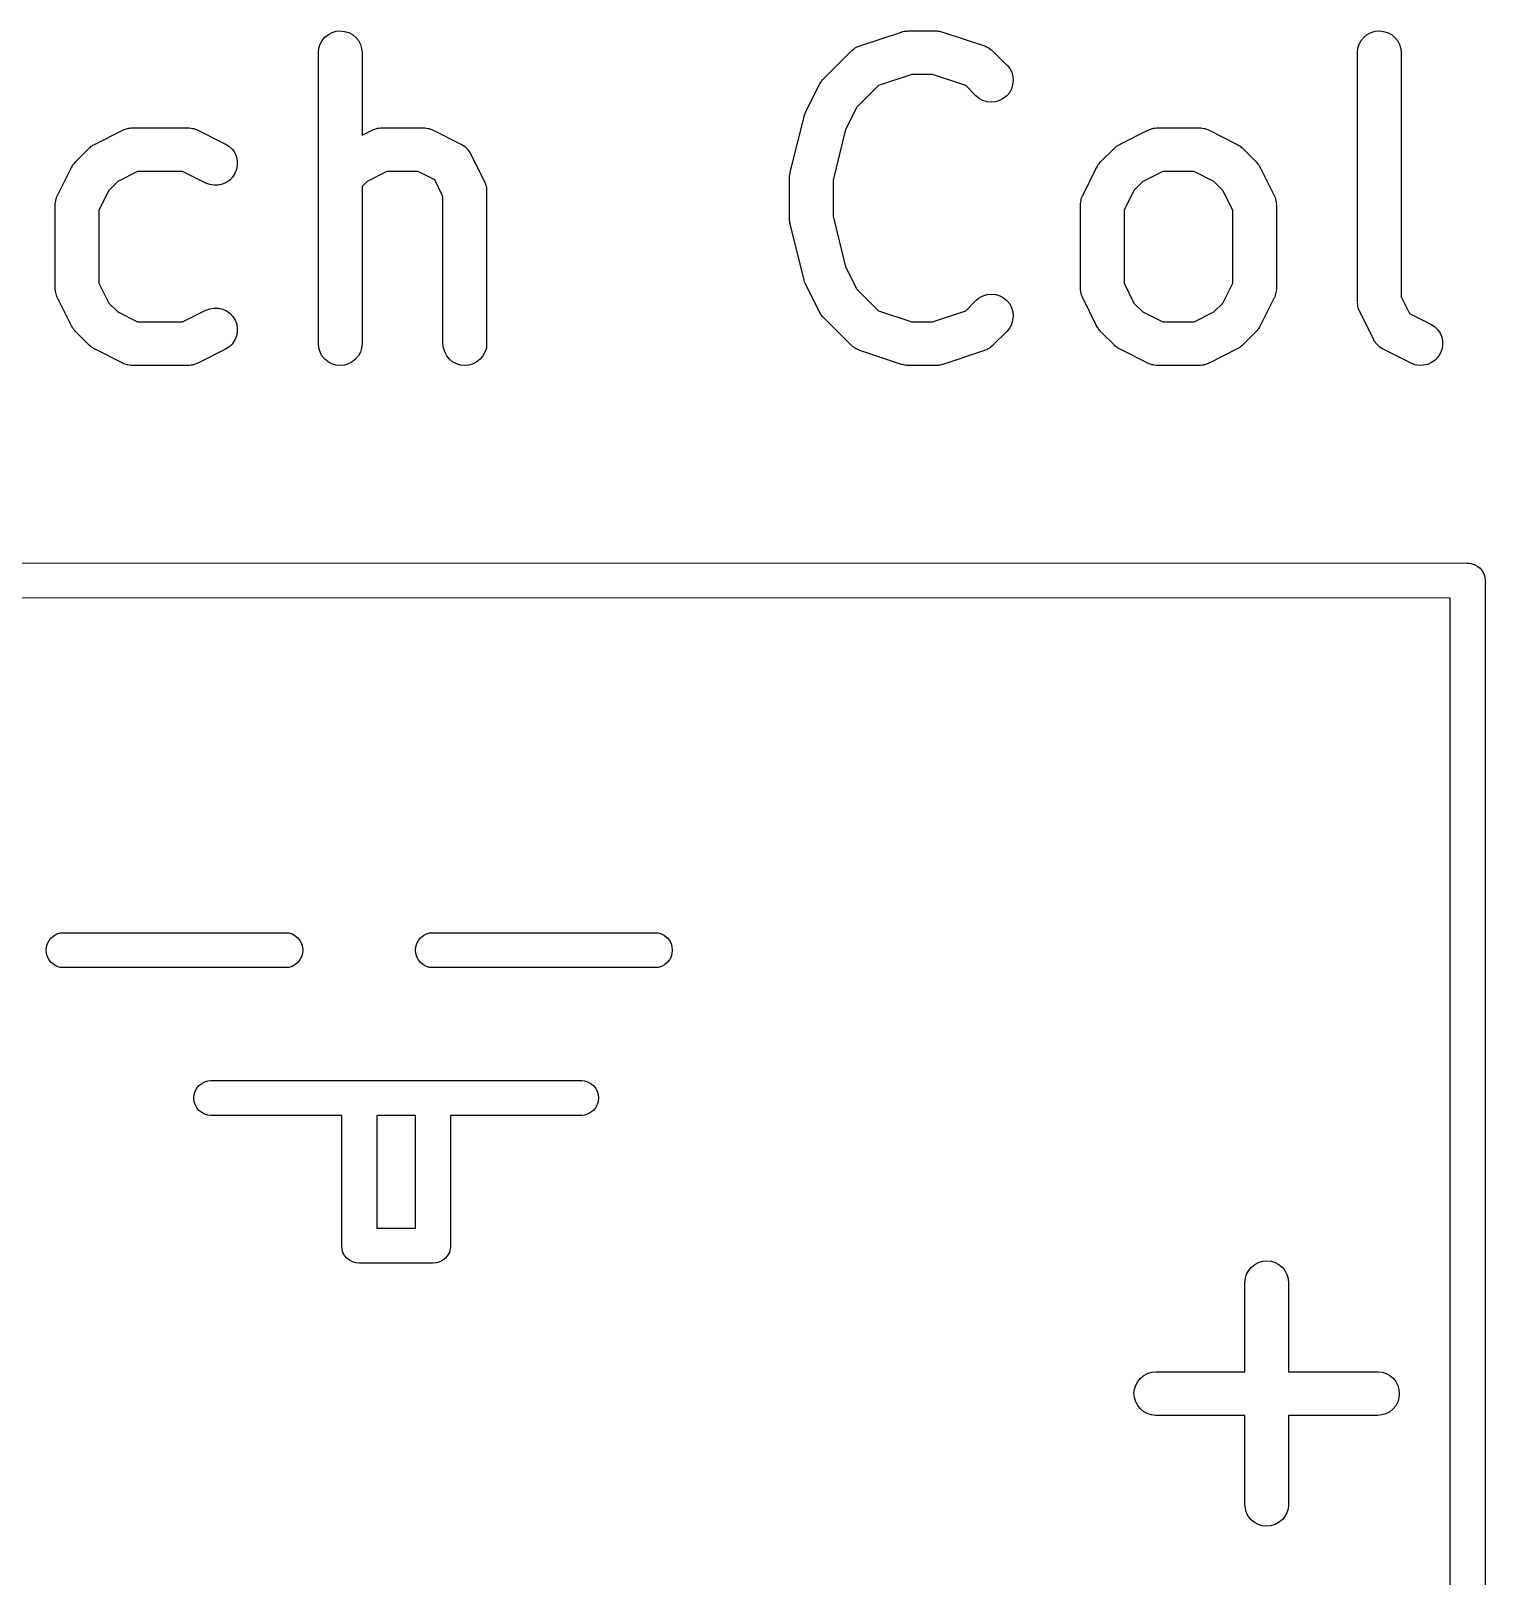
# Model space of a CAD drawing. Extents: x 88 to 197, y -105 to -93.
# Drawn here: x 124.3 to 129.3, y -98.67 to -93.36 of the extents above; entities that cross this region are included whole.
import ezdxf

# ---------------------------------------------------------------- set-up
doc = ezdxf.new("R2010")
doc.units = 0
doc.layers.add('BLACK', color=7, linetype='CONTINUOUS')

msp = doc.modelspace()

# ---------------------------------------------------------------- linework, layer by layer
at = {"layer": 'BLACK', "linetype": 'CONTINUOUS'}
for p, q in [((125.324, -93.3696), (125.337, -93.3628)), ((125.337, -93.3628), (125.351, -93.3587)), ((125.351, -93.3587), (125.365, -93.3574)), ((125.365, -93.3574), (125.38, -93.3589)), ((125.38, -93.3589), (125.394, -93.3632)), ((125.394, -93.3632), (125.407, -93.3702)), ((127.151, -93.4088), (127.294, -93.3612)), ((127.294, -93.3612), (127.295, -93.3609)), ((127.295, -93.3609), (127.299, -93.36)), ((127.299, -93.36), (127.303, -93.3588)), ((127.303, -93.3588), (127.306, -93.3585)), ((127.306, -93.3585), (127.309, -93.3579)), ((127.309, -93.3579), (127.313, -93.3578)), ((127.313, -93.3578), (127.317, -93.3574)), ((127.317, -93.3574), (127.412, -93.3574)), ((127.412, -93.3574), (127.414, -93.3574)), ((127.414, -93.3574), (127.418, -93.3579)), ((127.418, -93.3579), (127.422, -93.358)), ((127.422, -93.358), (127.425, -93.3587)), ((127.425, -93.3587), (127.428, -93.359)), ((127.428, -93.359), (127.432, -93.3603)), ((127.432, -93.3603), (127.436, -93.3612)), ((127.436, -93.3612), (127.579, -93.4088)), ((128.895, -93.3696), (128.908, -93.3628)), ((128.908, -93.3628), (128.922, -93.3587)), ((128.922, -93.3587), (128.937, -93.3574)), ((128.937, -93.3574), (128.951, -93.3589)), ((128.951, -93.3589), (128.965, -93.3632)), ((128.965, -93.3632), (128.978, -93.3702)), ((125.29, -93.4313), (125.291, -93.4168)), ((125.291, -93.4168), (125.296, -93.4028)), ((125.296, -93.4028), (125.303, -93.39)), ((125.303, -93.39), (125.312, -93.3788)), ((125.312, -93.3788), (125.324, -93.3696)), ((125.407, -93.3702), (125.418, -93.3795)), ((125.418, -93.3795), (125.427, -93.3909)), ((125.427, -93.3909), (125.434, -93.4038)), ((125.434, -93.4038), (125.438, -93.4178)), ((125.438, -93.4178), (125.44, -93.4324)), ((127.125, -93.4233), (127.13, -93.4203)), ((127.13, -93.4203), (127.134, -93.4171)), ((127.134, -93.4171), (127.135, -93.4161)), ((127.135, -93.4161), (127.137, -93.4148)), ((127.137, -93.4148), (127.142, -93.4127)), ((127.142, -93.4127), (127.147, -93.4104)), ((127.147, -93.4104), (127.149, -93.4097)), ((127.149, -93.4097), (127.151, -93.4088)), ((127.579, -93.4088), (127.58, -93.4092)), ((127.58, -93.4092), (127.582, -93.4101)), ((127.582, -93.4101), (127.584, -93.4108)), ((127.584, -93.4108), (127.589, -93.4132)), ((127.589, -93.4132), (127.593, -93.4153)), ((127.593, -93.4153), (127.595, -93.4166)), ((127.595, -93.4166), (127.597, -93.4177)), ((127.597, -93.4177), (127.601, -93.4209)), ((127.601, -93.4209), (127.605, -93.4239)), ((128.861, -93.4313), (128.863, -93.4168)), ((128.863, -93.4168), (128.867, -93.4028)), ((128.867, -93.4028), (128.874, -93.39)), ((128.874, -93.39), (128.884, -93.3788)), ((128.884, -93.3788), (128.895, -93.3696)), ((128.978, -93.3702), (128.99, -93.3795)), ((128.99, -93.3795), (128.999, -93.3909)), ((128.999, -93.3909), (129.006, -93.4038)), ((129.006, -93.4038), (129.01, -93.4178)), ((129.01, -93.4178), (129.011, -93.4324)), ((125.29, -93.4324), (125.29, -93.4313)), ((125.29, -94.4324), (125.29, -93.4324)), ((125.44, -93.4324), (125.44, -93.7158)), ((127.026, -93.5222), (127.121, -93.427)), ((127.121, -93.427), (127.122, -93.4262)), ((127.122, -93.4262), (127.124, -93.4249)), ((127.124, -93.4249), (127.125, -93.4233)), ((127.605, -93.4239), (127.607, -93.4256)), ((127.607, -93.4256), (127.608, -93.427)), ((127.608, -93.427), (127.656, -93.4746)), ((127.656, -93.4746), (127.657, -93.4753)), ((127.657, -93.4753), (127.666, -93.4868)), ((128.861, -93.4324), (128.861, -93.4313)), ((128.861, -94.2895), (128.861, -93.4324)), ((129.011, -93.4324), (129.011, -94.2718)), ((127.02, -93.5285), (127.023, -93.5255)), ((127.023, -93.5255), (127.026, -93.5222)), ((127.329, -93.5074), (127.215, -93.5456)), ((127.4, -93.5074), (127.329, -93.5074)), ((127.515, -93.5456), (127.4, -93.5074)), ((127.666, -93.4868), (127.673, -93.4998)), ((127.673, -93.4998), (127.677, -93.5138)), ((127.678, -93.5284), (127.676, -93.543)), ((127.677, -93.5138), (127.678, -93.5284)), ((126.964, -93.6369), (127.012, -93.5417)), ((127.012, -93.5417), (127.013, -93.5408)), ((127.013, -93.5408), (127.015, -93.5372)), ((127.015, -93.5372), (127.017, -93.5335)), ((127.017, -93.5335), (127.019, -93.5311)), ((127.019, -93.5311), (127.02, -93.5285)), ((127.215, -93.5456), (127.141, -93.6197)), ((127.55, -93.5807), (127.515, -93.5456)), ((127.561, -93.5899), (127.55, -93.5807)), ((127.656, -93.581), (127.644, -93.5902)), ((127.665, -93.5698), (127.656, -93.581)), ((127.672, -93.5569), (127.665, -93.5698)), ((127.676, -93.543), (127.672, -93.5569)), ((127.141, -93.6197), (127.102, -93.6967)), ((127.574, -93.5969), (127.561, -93.5899)), ((127.588, -93.6011), (127.574, -93.5969)), ((127.603, -93.6026), (127.588, -93.6011)), ((127.617, -93.6012), (127.603, -93.6026)), ((127.631, -93.5971), (127.617, -93.6012)), ((127.644, -93.5902), (127.631, -93.5971)), ((126.911, -93.8428), (126.959, -93.6523)), ((126.959, -93.6506), (126.962, -93.6441)), ((126.959, -93.6509), (126.959, -93.6506)), ((126.959, -93.6513), (126.959, -93.6509)), ((126.959, -93.6523), (126.959, -93.6513)), ((126.962, -93.6441), (126.964, -93.6376)), ((126.964, -93.6373), (126.964, -93.6369)), ((126.964, -93.6376), (126.964, -93.6373)), ((124.522, -93.7463), (124.617, -93.6986)), ((124.617, -93.6986), (124.618, -93.6982)), ((124.618, -93.6982), (124.62, -93.6974)), ((124.62, -93.6974), (124.622, -93.6964)), ((124.622, -93.6964), (124.627, -93.6949)), ((124.627, -93.6949), (124.632, -93.6931)), ((124.632, -93.6931), (124.634, -93.6928)), ((124.634, -93.6928), (124.636, -93.6921)), ((124.636, -93.6921), (124.641, -93.6916)), ((124.641, -93.6916), (124.646, -93.6908)), ((124.646, -93.6908), (124.648, -93.6909)), ((124.648, -93.6909), (124.651, -93.6907)), ((124.651, -93.6907), (124.841, -93.6907)), ((124.841, -93.6907), (124.842, -93.6907)), ((124.842, -93.6907), (124.844, -93.691)), ((124.844, -93.691), (124.846, -93.6909)), ((124.846, -93.6909), (124.852, -93.6918)), ((124.852, -93.6918), (124.857, -93.6924)), ((124.857, -93.6924), (124.859, -93.693)), ((124.859, -93.693), (124.861, -93.6934)), ((124.861, -93.6934), (124.866, -93.6952)), ((124.866, -93.6952), (124.871, -93.6968)), ((124.871, -93.6968), (124.873, -93.6978)), ((124.873, -93.6978), (124.875, -93.6986)), ((124.875, -93.6986), (124.97, -93.7463)), ((125.44, -93.7158), (125.474, -93.6986)), ((125.474, -93.6986), (125.475, -93.6982)), ((125.475, -93.6982), (125.477, -93.6974)), ((125.477, -93.6974), (125.479, -93.6964)), ((125.479, -93.6964), (125.484, -93.6949)), ((125.484, -93.6949), (125.489, -93.6931)), ((125.489, -93.6931), (125.491, -93.6928)), ((125.491, -93.6928), (125.493, -93.6921)), ((125.493, -93.6921), (125.498, -93.6916)), ((125.498, -93.6916), (125.503, -93.6908)), ((125.503, -93.6908), (125.506, -93.6909)), ((125.506, -93.6909), (125.508, -93.6907)), ((125.508, -93.6907), (125.651, -93.6907)), ((125.651, -93.6907), (125.652, -93.6907)), ((125.652, -93.6907), (125.654, -93.691)), ((125.654, -93.691), (125.656, -93.6909)), ((125.656, -93.6909), (125.661, -93.6918)), ((125.661, -93.6918), (125.666, -93.6924)), ((125.666, -93.6924), (125.668, -93.693)), ((125.668, -93.693), (125.67, -93.6934)), ((125.67, -93.6934), (125.675, -93.6952)), ((125.675, -93.6952), (125.68, -93.6968)), ((125.68, -93.6968), (125.682, -93.6978)), ((125.682, -93.6978), (125.684, -93.6986)), ((125.684, -93.6986), (125.779, -93.7463)), ((127.102, -93.6967), (127.059, -93.8702)), ((128.046, -93.7463), (128.141, -93.6986)), ((128.141, -93.6986), (128.142, -93.6982)), ((128.142, -93.6982), (128.144, -93.6974)), ((128.144, -93.6974), (128.146, -93.6964)), ((128.146, -93.6964), (128.151, -93.6949)), ((128.151, -93.6949), (128.156, -93.6931)), ((128.156, -93.6931), (128.158, -93.6928)), ((128.158, -93.6928), (128.16, -93.6921)), ((128.16, -93.6921), (128.165, -93.6916)), ((128.165, -93.6916), (128.17, -93.6908)), ((128.17, -93.6908), (128.172, -93.6909)), ((128.172, -93.6909), (128.174, -93.6907)), ((128.174, -93.6907), (128.317, -93.6907)), ((128.317, -93.6907), (128.318, -93.6907)), ((128.318, -93.6907), (128.32, -93.691)), ((128.32, -93.691), (128.323, -93.6909)), ((128.323, -93.6909), (128.328, -93.6918)), ((128.328, -93.6918), (128.333, -93.6924)), ((128.333, -93.6924), (128.335, -93.693)), ((128.335, -93.693), (128.337, -93.6934)), ((128.337, -93.6934), (128.342, -93.6952)), ((128.342, -93.6952), (128.347, -93.6968)), ((128.347, -93.6968), (128.349, -93.6978)), ((128.349, -93.6978), (128.351, -93.6986)), ((128.351, -93.6986), (128.446, -93.7463)), ((124.455, -93.8079), (124.502, -93.7603)), ((124.502, -93.7603), (124.503, -93.7596)), ((124.503, -93.7596), (124.506, -93.7569)), ((124.506, -93.7569), (124.509, -93.754)), ((124.509, -93.754), (124.512, -93.7524)), ((124.512, -93.7524), (124.514, -93.7504)), ((124.514, -93.7504), (124.518, -93.7485)), ((124.518, -93.7485), (124.522, -93.7463)), ((124.97, -93.7463), (124.971, -93.7467)), ((124.971, -93.7467), (124.983, -93.7547)), ((124.983, -93.7547), (124.994, -93.7649)), ((124.994, -93.7649), (125.002, -93.7769)), ((125.002, -93.7769), (125.008, -93.7904)), ((125.008, -93.7904), (125.011, -93.8047)), ((125.779, -93.7463), (125.78, -93.7467)), ((125.78, -93.7467), (125.782, -93.7476)), ((125.782, -93.7476), (125.783, -93.7483)), ((125.783, -93.7483), (125.788, -93.7516)), ((125.788, -93.7516), (125.793, -93.7547)), ((125.793, -93.7547), (125.794, -93.7558)), ((125.794, -93.7558), (125.795, -93.7568)), ((125.795, -93.7568), (125.799, -93.7609)), ((125.799, -93.7609), (125.803, -93.7649)), ((125.803, -93.7649), (125.804, -93.7662)), ((125.804, -93.7662), (125.805, -93.7674)), ((125.805, -93.7674), (125.808, -93.7722)), ((125.808, -93.7722), (125.811, -93.7769)), ((125.811, -93.7769), (125.812, -93.7784)), ((125.812, -93.7784), (125.813, -93.7798)), ((125.813, -93.7798), (125.861, -93.875)), ((127.978, -93.8079), (128.026, -93.7603)), ((128.026, -93.7603), (128.027, -93.7596)), ((128.027, -93.7596), (128.03, -93.7569)), ((128.03, -93.7569), (128.033, -93.754)), ((128.033, -93.754), (128.036, -93.7524)), ((128.036, -93.7524), (128.038, -93.7504)), ((128.038, -93.7504), (128.042, -93.7485)), ((128.042, -93.7485), (128.046, -93.7463)), ((128.446, -93.7463), (128.447, -93.7467)), ((128.447, -93.7467), (128.45, -93.749)), ((128.45, -93.749), (128.454, -93.751)), ((128.454, -93.751), (128.457, -93.753)), ((128.457, -93.753), (128.459, -93.7547)), ((128.459, -93.7547), (128.462, -93.7576)), ((128.462, -93.7576), (128.466, -93.7603)), ((128.466, -93.7603), (128.513, -93.8079)), ((124.393, -93.9226), (124.441, -93.8274)), ((124.441, -93.8265), (124.443, -93.8229)), ((124.441, -93.8274), (124.441, -93.8265)), ((124.443, -93.8229), (124.445, -93.8192)), ((124.445, -93.8192), (124.447, -93.8168)), ((124.447, -93.8168), (124.449, -93.8142)), ((124.449, -93.8142), (124.452, -93.8112)), ((124.452, -93.8112), (124.455, -93.8079)), ((124.668, -93.8407), (124.6, -93.875)), ((124.823, -93.8407), (124.668, -93.8407)), ((124.903, -93.8804), (124.823, -93.8407)), ((125.008, -93.8337), (125.003, -93.8473)), ((125.011, -93.8193), (125.008, -93.8337)), ((125.011, -93.8047), (125.011, -93.8193)), ((125.525, -93.8407), (125.457, -93.875)), ((125.633, -93.8407), (125.525, -93.8407)), ((125.69, -93.8692), (125.633, -93.8407)), ((126.91, -93.8513), (126.911, -93.8454)), ((126.911, -93.8441), (126.911, -93.8428)), ((126.911, -93.8454), (126.911, -93.8441)), ((127.917, -93.9226), (127.964, -93.8274)), ((127.964, -93.8274), (127.965, -93.8265)), ((127.965, -93.8265), (127.967, -93.8229)), ((127.967, -93.8229), (127.969, -93.8192)), ((127.969, -93.8192), (127.971, -93.8168)), ((127.971, -93.8168), (127.973, -93.8142)), ((127.973, -93.8142), (127.976, -93.8112)), ((127.976, -93.8112), (127.978, -93.8079)), ((128.192, -93.8407), (128.124, -93.875)), ((128.3, -93.8407), (128.192, -93.8407)), ((128.368, -93.875), (128.3, -93.8407)), ((128.513, -93.8079), (128.514, -93.8087)), ((128.514, -93.8087), (128.516, -93.812)), ((128.516, -93.812), (128.519, -93.815)), ((128.519, -93.815), (128.521, -93.8177)), ((128.521, -93.8177), (128.523, -93.8201)), ((128.523, -93.8201), (128.525, -93.8238)), ((128.525, -93.8238), (128.527, -93.8274)), ((128.527, -93.8274), (128.575, -93.9226)), ((124.6, -93.875), (124.569, -93.9054)), ((124.916, -93.8857), (124.903, -93.8804)), ((124.931, -93.8881), (124.916, -93.8857)), ((124.945, -93.8878), (124.931, -93.8881)), ((124.96, -93.8846), (124.945, -93.8878)), ((124.973, -93.8787), (124.96, -93.8846)), ((124.985, -93.8702), (124.973, -93.8787)), ((124.995, -93.8597), (124.985, -93.8702)), ((125.003, -93.8473), (124.995, -93.8597)), ((125.457, -93.875), (125.44, -93.892)), ((125.44, -93.892), (125.44, -94.4324)), ((125.718, -93.9263), (125.69, -93.8692)), ((125.861, -93.875), (125.861, -93.876)), ((125.861, -93.876), (125.862, -93.878)), ((125.862, -93.878), (125.863, -93.88)), ((125.863, -93.88), (125.864, -93.8849)), ((125.864, -93.8849), (125.866, -93.8897)), ((125.866, -93.8897), (125.866, -93.8919)), ((125.866, -93.8919), (125.867, -93.894)), ((125.867, -93.894), (125.868, -93.8991)), ((125.868, -93.8991), (125.868, -93.9042)), ((126.909, -93.8572), (126.91, -93.8513)), ((126.909, -93.8586), (126.909, -93.8572)), ((126.909, -93.8599), (126.909, -93.8586)), ((126.909, -93.861), (126.909, -93.8599)), ((126.909, -94.0038), (126.909, -93.861)), ((127.059, -93.8702), (127.059, -93.9946)), ((128.124, -93.875), (128.093, -93.9054)), ((128.398, -93.9054), (128.368, -93.875)), ((124.385, -93.9507), (124.386, -93.9457)), ((124.385, -93.9529), (124.385, -93.9507)), ((124.385, -93.9551), (124.385, -93.9529)), ((124.386, -93.9457), (124.387, -93.9406)), ((124.387, -93.9385), (124.388, -93.9363)), ((124.387, -93.9406), (124.387, -93.9385)), ((124.388, -93.9363), (124.39, -93.9315)), ((124.39, -93.9315), (124.391, -93.9266)), ((124.391, -93.9266), (124.392, -93.9247)), ((124.392, -93.9247), (124.393, -93.9226)), ((124.569, -93.9054), (124.535, -93.9739)), ((125.718, -94.4324), (125.718, -93.9263)), ((125.868, -93.9042), (125.868, -93.9064)), ((125.868, -93.9064), (125.868, -93.9086)), ((125.868, -93.9086), (125.868, -94.4324)), ((127.909, -93.9507), (127.91, -93.9457)), ((127.909, -93.9529), (127.909, -93.9507)), ((127.909, -93.9551), (127.909, -93.9529)), ((127.91, -93.9457), (127.911, -93.9406)), ((127.911, -93.9385), (127.912, -93.9363)), ((127.911, -93.9406), (127.911, -93.9385)), ((127.912, -93.9363), (127.913, -93.9315)), ((127.913, -93.9315), (127.915, -93.9266)), ((127.915, -93.9266), (127.916, -93.9247)), ((127.916, -93.9247), (127.917, -93.9226)), ((128.093, -93.9054), (128.059, -93.9739)), ((128.433, -93.9739), (128.398, -93.9054)), ((128.575, -93.9226), (128.575, -93.9236)), ((128.575, -93.9236), (128.576, -93.9257)), ((128.576, -93.9257), (128.577, -93.9276)), ((128.577, -93.9276), (128.579, -93.9325)), ((128.579, -93.9325), (128.58, -93.9373)), ((128.58, -93.9373), (128.581, -93.9395)), ((128.581, -93.9395), (128.581, -93.9416)), ((128.581, -93.9416), (128.582, -93.9467)), ((128.582, -93.9467), (128.583, -93.9518)), ((128.583, -93.9518), (128.582, -93.954)), ((124.385, -93.9562), (124.385, -93.9551)), ((124.385, -94.2419), (124.385, -93.9562)), ((124.535, -93.9739), (124.535, -94.2242)), ((126.909, -94.0051), (126.909, -94.0038)), ((126.909, -94.0065), (126.909, -94.0051)), ((127.059, -93.9946), (127.102, -94.1681)), ((127.909, -93.9562), (127.909, -93.9551)), ((127.909, -94.2419), (127.909, -93.9562)), ((128.059, -93.9739), (128.059, -94.2242)), ((128.433, -94.2242), (128.433, -93.9739)), ((128.582, -93.954), (128.583, -93.9562)), ((128.583, -93.9562), (128.583, -94.2419)), ((126.91, -94.0124), (126.909, -94.0065)), ((126.91, -94.0184), (126.91, -94.0124)), ((126.911, -94.0197), (126.91, -94.0184)), ((126.911, -94.021), (126.911, -94.0197)), ((126.911, -94.022), (126.911, -94.021)), ((126.959, -94.2125), (126.911, -94.022)), ((126.959, -94.2128), (126.959, -94.2125)), ((126.959, -94.2131), (126.959, -94.2128)), ((126.961, -94.2196), (126.959, -94.2131)), ((127.102, -94.1681), (127.141, -94.2451)), ((124.385, -94.2441), (124.385, -94.2419)), ((124.385, -94.2463), (124.385, -94.2441)), ((124.386, -94.2514), (124.385, -94.2463)), ((124.387, -94.2565), (124.386, -94.2514)), ((124.387, -94.2586), (124.387, -94.2565)), ((124.388, -94.2608), (124.387, -94.2586)), ((124.389, -94.2656), (124.388, -94.2608)), ((124.391, -94.2705), (124.389, -94.2656)), ((124.392, -94.2724), (124.391, -94.2705)), ((124.535, -94.2242), (124.569, -94.2927)), ((126.964, -94.2263), (126.961, -94.2196)), ((126.964, -94.2266), (126.964, -94.2263)), ((126.964, -94.2269), (126.964, -94.2266)), ((126.964, -94.2278), (126.964, -94.2269)), ((127.012, -94.3231), (126.964, -94.2278)), ((127.141, -94.2451), (127.215, -94.3192)), ((127.562, -94.2742), (127.575, -94.2675)), ((127.575, -94.2675), (127.589, -94.2634)), ((127.589, -94.2634), (127.604, -94.2621)), ((127.604, -94.2621), (127.618, -94.2637)), ((127.618, -94.2637), (127.632, -94.2681)), ((127.632, -94.2681), (127.645, -94.2751)), ((127.909, -94.2441), (127.909, -94.2419)), ((127.909, -94.2463), (127.909, -94.2441)), ((127.91, -94.2514), (127.909, -94.2463)), ((127.91, -94.2565), (127.91, -94.2514)), ((127.911, -94.2586), (127.91, -94.2565)), ((127.911, -94.2608), (127.911, -94.2586)), ((127.913, -94.2656), (127.911, -94.2608)), ((127.915, -94.2705), (127.913, -94.2656)), ((127.916, -94.2724), (127.915, -94.2705)), ((128.059, -94.2242), (128.093, -94.2927)), ((128.398, -94.2927), (128.433, -94.2242)), ((128.577, -94.2715), (128.576, -94.2734)), ((128.578, -94.2666), (128.577, -94.2715)), ((128.58, -94.2618), (128.578, -94.2666)), ((128.581, -94.2575), (128.58, -94.2596)), ((128.58, -94.2596), (128.58, -94.2618)), ((128.582, -94.2524), (128.581, -94.2575)), ((128.583, -94.243), (128.582, -94.2451)), ((128.582, -94.2451), (128.583, -94.2474)), ((128.583, -94.2474), (128.582, -94.2524)), ((128.583, -94.2419), (128.583, -94.243)), ((129.011, -94.2718), (129.04, -94.3289)), ((124.393, -94.2745), (124.392, -94.2724)), ((124.393, -94.2754), (124.393, -94.2745)), ((124.441, -94.3707), (124.393, -94.2754)), ((124.569, -94.2927), (124.6, -94.3231)), ((124.6, -94.3231), (124.668, -94.3574)), ((124.823, -94.3574), (124.903, -94.3177)), ((124.903, -94.3177), (124.904, -94.3172)), ((124.904, -94.3172), (124.917, -94.3122)), ((124.917, -94.3122), (124.932, -94.3099)), ((124.932, -94.3099), (124.947, -94.3105)), ((124.947, -94.3105), (124.961, -94.3139)), ((124.961, -94.3139), (124.974, -94.32)), ((124.974, -94.32), (124.986, -94.3285)), ((127.014, -94.3266), (127.012, -94.3231)), ((127.215, -94.3192), (127.329, -94.3574)), ((127.4, -94.3574), (127.515, -94.3192)), ((127.515, -94.3192), (127.55, -94.2841)), ((127.55, -94.2841), (127.551, -94.2834)), ((127.551, -94.2834), (127.562, -94.2742)), ((127.645, -94.2751), (127.656, -94.2845)), ((127.656, -94.2845), (127.666, -94.2959)), ((127.666, -94.2959), (127.672, -94.3088)), ((127.672, -94.3088), (127.677, -94.3228)), ((127.677, -94.3228), (127.678, -94.3374)), ((127.916, -94.2745), (127.916, -94.2724)), ((127.917, -94.2754), (127.916, -94.2745)), ((127.964, -94.3707), (127.917, -94.2754)), ((128.093, -94.2927), (128.124, -94.3231)), ((128.124, -94.3231), (128.192, -94.3574)), ((128.3, -94.3574), (128.368, -94.3231)), ((128.368, -94.3231), (128.398, -94.2927)), ((128.575, -94.2754), (128.527, -94.3707)), ((128.576, -94.2734), (128.575, -94.2754)), ((128.862, -94.2917), (128.861, -94.2895)), ((128.861, -94.2939), (128.862, -94.2917)), ((128.862, -94.299), (128.861, -94.2939)), ((128.863, -94.3041), (128.862, -94.299)), ((128.863, -94.3062), (128.863, -94.3041)), ((128.864, -94.3084), (128.863, -94.3062)), ((128.865, -94.3132), (128.864, -94.3084)), ((128.867, -94.3181), (128.865, -94.3132)), ((128.868, -94.3201), (128.867, -94.3181)), ((128.869, -94.3221), (128.868, -94.3201)), ((128.869, -94.3231), (128.869, -94.3221)), ((128.917, -94.4183), (128.869, -94.3231)), ((124.443, -94.3743), (124.441, -94.3707)), ((124.445, -94.378), (124.443, -94.3743)), ((124.447, -94.3804), (124.445, -94.378)), ((124.668, -94.3574), (124.823, -94.3574)), ((124.986, -94.3285), (124.996, -94.3392)), ((124.996, -94.3392), (125.004, -94.3517)), ((125.004, -94.3517), (125.009, -94.3654)), ((125.009, -94.3654), (125.011, -94.3798)), ((127.016, -94.3304), (127.014, -94.3266)), ((127.018, -94.3328), (127.016, -94.3304)), ((127.02, -94.3355), (127.018, -94.3328)), ((127.023, -94.3385), (127.02, -94.3355)), ((127.025, -94.3418), (127.023, -94.3385)), ((127.026, -94.3426), (127.025, -94.3418)), ((127.121, -94.4378), (127.026, -94.3426)), ((127.329, -94.3574), (127.4, -94.3574)), ((127.672, -94.366), (127.665, -94.3789)), ((127.676, -94.352), (127.672, -94.366)), ((127.678, -94.3374), (127.676, -94.352)), ((127.967, -94.3743), (127.964, -94.3707)), ((127.969, -94.378), (127.967, -94.3743)), ((127.971, -94.3804), (127.969, -94.378)), ((128.192, -94.3574), (128.3, -94.3574)), ((128.524, -94.3752), (128.522, -94.3789)), ((128.527, -94.3716), (128.524, -94.3752)), ((128.527, -94.3707), (128.527, -94.3716)), ((129.04, -94.3289), (129.113, -94.3653)), ((129.113, -94.3653), (129.114, -94.3658)), ((129.114, -94.3658), (129.126, -94.3737)), ((129.126, -94.3737), (129.136, -94.3839)), ((124.448, -94.3831), (124.447, -94.3804)), ((124.451, -94.3861), (124.448, -94.3831)), ((124.454, -94.3894), (124.451, -94.3861)), ((124.455, -94.3902), (124.454, -94.3894)), ((124.502, -94.4378), (124.455, -94.3902)), ((125.001, -94.4221), (124.993, -94.434)), ((125.007, -94.4087), (125.001, -94.4221)), ((125.011, -94.3945), (125.007, -94.4087)), ((125.011, -94.3798), (125.011, -94.3945)), ((127.656, -94.3902), (127.608, -94.4378)), ((127.665, -94.3789), (127.656, -94.3902)), ((127.972, -94.3831), (127.971, -94.3804)), ((127.975, -94.3861), (127.972, -94.3831)), ((127.978, -94.3894), (127.975, -94.3861)), ((127.978, -94.3902), (127.978, -94.3894)), ((128.026, -94.4378), (127.978, -94.3902)), ((128.513, -94.3902), (128.466, -94.4378)), ((128.516, -94.3869), (128.513, -94.3902)), ((128.519, -94.3839), (128.516, -94.3869)), ((128.52, -94.3813), (128.519, -94.3839)), ((128.522, -94.3789), (128.52, -94.3813)), ((128.918, -94.4197), (128.917, -94.4183)), ((128.918, -94.4212), (128.918, -94.4197)), ((128.922, -94.4259), (128.918, -94.4212)), ((128.925, -94.4307), (128.922, -94.4259)), ((128.926, -94.4319), (128.925, -94.4307)), ((129.136, -94.3839), (129.145, -94.396)), ((129.145, -94.396), (129.151, -94.4094)), ((129.151, -94.4094), (129.154, -94.4237)), ((129.154, -94.4237), (129.154, -94.4383)), ((124.506, -94.4405), (124.502, -94.4378)), ((124.509, -94.4434), (124.506, -94.4405)), ((124.511, -94.4451), (124.509, -94.4434)), ((124.514, -94.4471), (124.511, -94.4451)), ((124.517, -94.4491), (124.514, -94.4471)), ((124.521, -94.4514), (124.517, -94.4491)), ((124.522, -94.4518), (124.521, -94.4514)), ((124.617, -94.4995), (124.522, -94.4518)), ((124.97, -94.4518), (124.875, -94.4995)), ((124.982, -94.4441), (124.97, -94.4518)), ((124.993, -94.434), (124.982, -94.4441)), ((125.291, -94.4469), (125.29, -94.4324)), ((125.296, -94.461), (125.291, -94.4469)), ((125.302, -94.4739), (125.296, -94.461)), ((125.312, -94.4852), (125.302, -94.4739)), ((125.427, -94.4748), (125.417, -94.486)), ((125.434, -94.4619), (125.427, -94.4748)), ((125.438, -94.448), (125.434, -94.4619)), ((125.44, -94.4334), (125.438, -94.448)), ((125.44, -94.4324), (125.44, -94.4334)), ((125.72, -94.4469), (125.718, -94.4324)), ((125.724, -94.461), (125.72, -94.4469)), ((125.731, -94.4739), (125.724, -94.461)), ((125.74, -94.4852), (125.731, -94.4739)), ((125.855, -94.4748), (125.846, -94.486)), ((125.862, -94.4619), (125.855, -94.4748)), ((125.867, -94.448), (125.862, -94.4619)), ((125.868, -94.4334), (125.867, -94.448)), ((125.868, -94.4324), (125.868, -94.4334)), ((127.123, -94.4392), (127.121, -94.4378)), ((127.125, -94.4408), (127.123, -94.4392)), ((127.129, -94.4438), (127.125, -94.4408)), ((127.133, -94.4471), (127.129, -94.4438)), ((127.135, -94.4481), (127.133, -94.4471)), ((127.136, -94.4494), (127.135, -94.4481)), ((127.141, -94.4516), (127.136, -94.4494)), ((127.146, -94.454), (127.141, -94.4516)), ((127.148, -94.4546), (127.146, -94.454)), ((127.15, -94.4556), (127.148, -94.4546)), ((127.151, -94.4559), (127.15, -94.4556)), ((127.294, -94.5035), (127.151, -94.4559)), ((127.579, -94.4559), (127.436, -94.5035)), ((127.581, -94.455), (127.579, -94.4559)), ((127.583, -94.4544), (127.581, -94.455)), ((127.588, -94.452), (127.583, -94.4544)), ((127.592, -94.45), (127.588, -94.452)), ((127.594, -94.4487), (127.592, -94.45)), ((127.596, -94.4477), (127.594, -94.4487)), ((127.6, -94.4445), (127.596, -94.4477)), ((127.604, -94.4415), (127.6, -94.4445)), ((127.606, -94.4399), (127.604, -94.4415)), ((127.608, -94.4385), (127.606, -94.4399)), ((127.608, -94.4378), (127.608, -94.4385)), ((128.029, -94.4405), (128.026, -94.4378)), ((128.032, -94.4434), (128.029, -94.4405)), ((128.035, -94.4451), (128.032, -94.4434)), ((128.037, -94.4471), (128.035, -94.4451)), ((128.041, -94.4491), (128.037, -94.4471)), ((128.045, -94.4514), (128.041, -94.4491)), ((128.046, -94.4518), (128.045, -94.4514)), ((128.141, -94.4995), (128.046, -94.4518)), ((128.446, -94.4518), (128.351, -94.4995)), ((128.45, -94.4496), (128.446, -94.4518)), ((128.453, -94.4477), (128.45, -94.4496)), ((128.456, -94.4457), (128.453, -94.4477)), ((128.458, -94.4441), (128.456, -94.4457)), ((128.461, -94.4412), (128.458, -94.4441)), ((128.465, -94.4385), (128.461, -94.4412)), ((128.466, -94.4378), (128.465, -94.4385)), ((128.927, -94.4332), (128.926, -94.4319)), ((128.931, -94.4372), (128.927, -94.4332)), ((128.935, -94.4413), (128.931, -94.4372)), ((128.936, -94.4423), (128.935, -94.4413)), ((128.937, -94.4434), (128.936, -94.4423)), ((128.942, -94.4465), (128.937, -94.4434)), ((128.947, -94.4498), (128.942, -94.4465)), ((128.948, -94.4505), (128.947, -94.4498)), ((128.949, -94.4514), (128.948, -94.4505)), ((128.95, -94.4518), (128.949, -94.4514)), ((129.046, -94.4995), (128.95, -94.4518)), ((129.138, -94.4787), (129.128, -94.4893)), ((129.146, -94.4664), (129.138, -94.4787)), ((129.151, -94.4528), (129.146, -94.4664)), ((129.154, -94.4383), (129.151, -94.4528)), ((124.619, -94.5003), (124.617, -94.4995)), ((124.621, -94.5013), (124.619, -94.5003)), ((124.626, -94.5029), (124.621, -94.5013)), ((124.631, -94.5047), (124.626, -94.5029)), ((124.633, -94.5051), (124.631, -94.5047)), ((124.635, -94.5057), (124.633, -94.5051)), ((124.64, -94.5063), (124.635, -94.5057)), ((124.645, -94.5072), (124.64, -94.5063)), ((124.647, -94.5071), (124.645, -94.5072)), ((124.65, -94.5074), (124.647, -94.5071)), ((124.651, -94.5074), (124.65, -94.5074)), ((124.841, -94.5074), (124.651, -94.5074)), ((124.843, -94.5072), (124.841, -94.5074)), ((124.845, -94.5073), (124.843, -94.5072)), ((124.851, -94.5065), (124.845, -94.5073)), ((124.856, -94.506), (124.851, -94.5065)), ((124.858, -94.5053), (124.856, -94.506)), ((124.86, -94.505), (124.858, -94.5053)), ((124.865, -94.5032), (124.86, -94.505)), ((124.87, -94.5017), (124.865, -94.5032)), ((124.872, -94.5007), (124.87, -94.5017)), ((124.874, -94.4999), (124.872, -94.5007)), ((124.875, -94.4995), (124.874, -94.4999)), ((125.323, -94.4946), (125.312, -94.4852)), ((125.336, -94.5015), (125.323, -94.4946)), ((125.35, -94.5058), (125.336, -94.5015)), ((125.364, -94.5074), (125.35, -94.5058)), ((125.379, -94.5061), (125.364, -94.5074)), ((125.393, -94.5019), (125.379, -94.5061)), ((125.406, -94.4951), (125.393, -94.5019)), ((125.417, -94.486), (125.406, -94.4951)), ((125.751, -94.4946), (125.74, -94.4852)), ((125.764, -94.5015), (125.751, -94.4946)), ((125.778, -94.5058), (125.764, -94.5015)), ((125.793, -94.5074), (125.778, -94.5058)), ((125.807, -94.5061), (125.793, -94.5074)), ((125.822, -94.5019), (125.807, -94.5061)), ((125.834, -94.4951), (125.822, -94.5019)), ((125.846, -94.486), (125.834, -94.4951)), ((127.298, -94.5045), (127.294, -94.5035)), ((127.302, -94.5057), (127.298, -94.5045)), ((127.305, -94.5061), (127.302, -94.5057)), ((127.308, -94.5068), (127.305, -94.5061)), ((127.312, -94.5069), (127.308, -94.5068)), ((127.316, -94.5074), (127.312, -94.5069)), ((127.317, -94.5074), (127.316, -94.5074)), ((127.412, -94.5074), (127.317, -94.5074)), ((127.417, -94.507), (127.412, -94.5074)), ((127.421, -94.5069), (127.417, -94.507)), ((127.424, -94.5063), (127.421, -94.5069)), ((127.427, -94.506), (127.424, -94.5063)), ((127.431, -94.5047), (127.427, -94.506)), ((127.435, -94.5039), (127.431, -94.5047)), ((127.436, -94.5035), (127.435, -94.5039)), ((128.143, -94.5003), (128.141, -94.4995)), ((128.145, -94.5013), (128.143, -94.5003)), ((128.15, -94.5029), (128.145, -94.5013)), ((128.155, -94.5047), (128.15, -94.5029)), ((128.157, -94.5051), (128.155, -94.5047)), ((128.159, -94.5057), (128.157, -94.5051)), ((128.164, -94.5063), (128.159, -94.5057)), ((128.169, -94.5072), (128.164, -94.5063)), ((128.171, -94.5071), (128.169, -94.5072)), ((128.173, -94.5074), (128.171, -94.5071)), ((128.174, -94.5074), (128.173, -94.5074)), ((128.317, -94.5074), (128.174, -94.5074)), ((128.319, -94.5072), (128.317, -94.5074)), ((128.322, -94.5073), (128.319, -94.5072)), ((128.327, -94.5065), (128.322, -94.5073)), ((128.332, -94.506), (128.327, -94.5065)), ((128.334, -94.5053), (128.332, -94.506)), ((128.336, -94.505), (128.334, -94.5053)), ((128.341, -94.5032), (128.336, -94.505)), ((128.346, -94.5017), (128.341, -94.5032)), ((128.348, -94.5007), (128.346, -94.5017)), ((128.35, -94.4999), (128.348, -94.5007)), ((128.351, -94.4995), (128.35, -94.4999)), ((129.059, -94.5047), (129.046, -94.4995)), ((129.074, -94.5072), (129.059, -94.5047)), ((129.088, -94.5068), (129.074, -94.5072)), ((129.103, -94.5036), (129.088, -94.5068)), ((129.116, -94.4977), (129.103, -94.5036)), ((129.128, -94.4893), (129.116, -94.4977)), ((121.617, -95.185), (129.237, -95.187)), ((129.237, -95.187), (129.24, -95.1867)), ((129.24, -95.1867), (129.243, -95.187)), ((129.243, -95.187), (129.243, -95.187)), ((129.243, -95.187), (129.245, -95.1872)), ((129.245, -95.1872), (129.252, -95.1879)), ((129.252, -95.1879), (129.252, -95.1879)), ((129.252, -95.1879), (129.252, -95.1879)), ((129.252, -95.1879), (129.255, -95.1888)), ((129.255, -95.1888), (129.263, -95.1913)), ((129.263, -95.1913), (129.263, -95.1913)), ((129.263, -95.1913), (129.263, -95.1913)), ((129.263, -95.1913), (129.265, -95.1924)), ((129.265, -95.1924), (129.273, -95.1969)), ((129.273, -95.1969), (129.274, -95.1969)), ((129.274, -95.1969), (129.274, -95.1969)), ((129.274, -95.1969), (129.275, -95.1982)), ((129.275, -95.1982), (129.283, -95.2044)), ((129.283, -95.2044), (129.29, -95.2135)), ((129.29, -95.2135), (129.29, -95.2135)), ((129.29, -95.2135), (129.29, -95.2135)), ((129.29, -95.2135), (129.291, -95.215)), ((129.291, -95.215), (129.296, -95.2239)), ((129.296, -95.2239), (129.299, -95.2352)), ((129.299, -95.2352), (129.3, -95.2441)), ((129.3, -95.2441), (129.3, -95.2441)), ((129.3, -95.2441), (129.3, -95.247)), ((129.3, -95.247), (129.3, -95.2499)), ((129.3, -95.2499), (129.3, -103.626)), ((129.18, -95.307), (121.68, -95.305)), ((129.18, -95.4981), (129.18, -95.307)), ((129.18, -103.569), (129.18, -95.4981)), ((124.355, -96.5052), (124.358, -96.4939)), ((124.358, -96.4939), (124.364, -96.4835)), ((124.364, -96.4835), (124.371, -96.4744)), ((124.371, -96.4744), (124.381, -96.4669)), ((124.381, -96.4669), (124.391, -96.4613)), ((124.391, -96.4613), (124.402, -96.4579)), ((124.402, -96.4579), (124.411, -96.457)), ((124.411, -96.457), (125.179, -96.457)), ((125.179, -96.457), (125.188, -96.4579)), ((125.188, -96.4579), (125.199, -96.4613)), ((125.199, -96.4613), (125.209, -96.4669)), ((125.209, -96.4669), (125.219, -96.4744)), ((125.219, -96.4744), (125.226, -96.4835)), ((125.226, -96.4835), (125.232, -96.4939)), ((125.232, -96.4939), (125.235, -96.5052)), ((125.625, -96.5052), (125.628, -96.4939)), ((125.628, -96.4939), (125.634, -96.4835)), ((125.634, -96.4835), (125.641, -96.4744)), ((125.641, -96.4744), (125.651, -96.4669)), ((125.651, -96.4669), (125.661, -96.4613)), ((125.661, -96.4613), (125.672, -96.4579)), ((125.672, -96.4579), (125.681, -96.457)), ((125.681, -96.457), (126.449, -96.457)), ((126.449, -96.457), (126.458, -96.4579)), ((126.458, -96.4579), (126.469, -96.4613)), ((126.469, -96.4613), (126.479, -96.4669)), ((126.479, -96.4669), (126.489, -96.4744)), ((126.489, -96.4744), (126.496, -96.4835)), ((126.496, -96.4835), (126.502, -96.4939)), ((126.502, -96.4939), (126.505, -96.5052)), ((124.354, -96.517), (124.355, -96.5052)), ((124.355, -96.5288), (124.354, -96.517)), ((124.358, -96.5401), (124.355, -96.5288)), ((124.364, -96.5505), (124.358, -96.5401)), ((124.371, -96.5596), (124.364, -96.5505)), ((125.226, -96.5505), (125.219, -96.5596)), ((125.232, -96.5401), (125.226, -96.5505)), ((125.235, -96.5288), (125.232, -96.5401)), ((125.235, -96.5052), (125.236, -96.517)), ((125.236, -96.517), (125.235, -96.5288)), ((125.624, -96.517), (125.625, -96.5052)), ((125.625, -96.5288), (125.624, -96.517)), ((125.628, -96.5401), (125.625, -96.5288)), ((125.634, -96.5505), (125.628, -96.5401)), ((125.641, -96.5596), (125.634, -96.5505)), ((126.496, -96.5505), (126.489, -96.5596)), ((126.502, -96.5401), (126.496, -96.5505)), ((126.505, -96.5288), (126.502, -96.5401)), ((126.505, -96.5052), (126.506, -96.517)), ((126.506, -96.517), (126.505, -96.5288)), ((124.381, -96.5671), (124.371, -96.5596)), ((124.391, -96.5727), (124.381, -96.5671)), ((124.402, -96.5761), (124.391, -96.5727)), ((124.411, -96.577), (124.402, -96.5761)), ((125.179, -96.577), (124.411, -96.577)), ((125.188, -96.5761), (125.179, -96.577)), ((125.199, -96.5727), (125.188, -96.5761)), ((125.209, -96.5671), (125.199, -96.5727)), ((125.219, -96.5596), (125.209, -96.5671)), ((125.651, -96.5671), (125.641, -96.5596)), ((125.661, -96.5727), (125.651, -96.5671)), ((125.672, -96.5761), (125.661, -96.5727)), ((125.681, -96.577), (125.672, -96.5761)), ((126.449, -96.577), (125.681, -96.577)), ((126.458, -96.5761), (126.449, -96.577)), ((126.469, -96.5727), (126.458, -96.5761)), ((126.479, -96.5671), (126.469, -96.5727)), ((126.489, -96.5596), (126.479, -96.5671)), ((124.879, -96.9824), (124.889, -96.9749)), ((124.889, -96.9749), (124.899, -96.9693)), ((124.899, -96.9693), (124.91, -96.9659)), ((124.91, -96.9659), (124.919, -96.965)), ((124.919, -96.965), (125.427, -96.965)), ((125.427, -96.965), (125.43, -96.9647)), ((125.43, -96.9647), (125.433, -96.965)), ((125.433, -96.965), (125.681, -96.965)), ((125.681, -96.965), (125.684, -96.9647)), ((125.684, -96.9647), (125.687, -96.965)), ((125.687, -96.965), (126.195, -96.965)), ((126.195, -96.965), (126.204, -96.9659)), ((126.204, -96.9659), (126.215, -96.9693)), ((126.215, -96.9693), (126.225, -96.9749)), ((126.225, -96.9749), (126.235, -96.9824)), ((124.862, -97.025), (124.863, -97.0132)), ((124.863, -97.0368), (124.862, -97.025)), ((124.863, -97.0132), (124.866, -97.0019)), ((124.866, -97.0019), (124.872, -96.9915)), ((124.872, -96.9915), (124.879, -96.9824)), ((126.235, -96.9824), (126.242, -96.9915)), ((126.242, -96.9915), (126.248, -97.0019)), ((126.248, -97.0019), (126.251, -97.0132)), ((126.251, -97.0132), (126.252, -97.025)), ((126.252, -97.025), (126.251, -97.0368)), ((124.866, -97.0481), (124.863, -97.0368)), ((124.872, -97.0585), (124.866, -97.0481)), ((124.879, -97.0676), (124.872, -97.0585)), ((124.889, -97.0751), (124.879, -97.0676)), ((124.899, -97.0807), (124.889, -97.0751)), ((124.91, -97.0841), (124.899, -97.0807)), ((124.919, -97.085), (124.91, -97.0841)), ((125.37, -97.085), (124.919, -97.085)), ((125.37, -97.5301), (125.37, -97.085)), ((125.49, -97.085), (125.49, -97.473)), ((125.624, -97.085), (125.49, -97.085)), ((125.624, -97.473), (125.624, -97.085)), ((126.195, -97.085), (125.744, -97.085)), ((125.744, -97.085), (125.744, -97.5301)), ((126.204, -97.0841), (126.195, -97.085)), ((126.215, -97.0807), (126.204, -97.0841)), ((126.225, -97.0751), (126.215, -97.0807)), ((126.235, -97.0676), (126.225, -97.0751)), ((126.242, -97.0585), (126.235, -97.0676)), ((126.248, -97.0481), (126.242, -97.0585)), ((126.251, -97.0368), (126.248, -97.0481)), ((125.49, -97.473), (125.624, -97.473)), ((125.37, -97.533), (125.37, -97.5301)), ((125.371, -97.5448), (125.37, -97.533)), ((125.374, -97.5561), (125.371, -97.5448)), ((125.377, -97.562), (125.374, -97.5561)), ((125.38, -97.5665), (125.377, -97.562)), ((125.74, -97.5561), (125.734, -97.5665)), ((125.743, -97.5448), (125.74, -97.5561)), ((125.744, -97.5359), (125.743, -97.5448)), ((125.744, -97.5301), (125.744, -97.533)), ((125.744, -97.533), (125.744, -97.5359)), ((125.744, -97.5359), (125.744, -97.5359)), ((125.387, -97.5756), (125.38, -97.5665)), ((125.397, -97.5831), (125.387, -97.5756)), ((125.407, -97.5887), (125.397, -97.5831)), ((125.418, -97.5921), (125.407, -97.5887)), ((125.43, -97.5933), (125.418, -97.5921)), ((125.433, -97.593), (125.43, -97.5933)), ((125.681, -97.593), (125.433, -97.593)), ((125.684, -97.5933), (125.681, -97.593)), ((125.696, -97.5921), (125.684, -97.5933)), ((125.707, -97.5887), (125.696, -97.5921)), ((125.717, -97.5831), (125.707, -97.5887)), ((125.727, -97.5756), (125.717, -97.5831)), ((125.734, -97.5665), (125.727, -97.5756)), ((128.48, -97.6305), (128.488, -97.6177)), ((128.488, -97.6177), (128.497, -97.6065)), ((128.497, -97.6065), (128.508, -97.5973)), ((128.508, -97.5973), (128.521, -97.5905)), ((128.521, -97.5905), (128.535, -97.5864)), ((128.535, -97.5864), (128.55, -97.585)), ((128.55, -97.585), (128.565, -97.5866)), ((128.565, -97.5866), (128.578, -97.5909)), ((128.578, -97.5909), (128.591, -97.5979)), ((128.591, -97.5979), (128.603, -97.6072)), ((128.603, -97.6072), (128.612, -97.6185)), ((128.474, -97.659), (128.476, -97.6445)), ((128.474, -97.66), (128.474, -97.659)), ((128.474, -97.966), (128.474, -97.66)), ((128.476, -97.6445), (128.48, -97.6305)), ((128.612, -97.6185), (128.619, -97.6315)), ((128.619, -97.6315), (128.623, -97.6455)), ((128.623, -97.6455), (128.624, -97.66)), ((128.624, -97.66), (128.624, -97.966)), ((128.106, -97.9991), (128.116, -97.9878)), ((128.116, -97.9878), (128.127, -97.9785)), ((128.127, -97.9785), (128.14, -97.9717)), ((128.14, -97.9717), (128.154, -97.9674)), ((128.154, -97.9674), (128.168, -97.966)), ((128.168, -97.966), (128.474, -97.966)), ((128.624, -97.966), (128.93, -97.966)), ((128.93, -97.966), (128.931, -97.966)), ((128.931, -97.966), (128.946, -97.9676)), ((128.946, -97.9676), (128.96, -97.9721)), ((128.96, -97.9721), (128.973, -97.9791)), ((128.973, -97.9791), (128.984, -97.9885)), ((128.984, -97.9885), (128.993, -97.9999)), ((128.093, -98.0405), (128.095, -98.0259)), ((128.095, -98.0551), (128.093, -98.0405)), ((128.095, -98.0259), (128.099, -98.0119)), ((128.099, -98.0119), (128.106, -97.9991)), ((128.993, -97.9999), (129, -98.0129)), ((129, -98.0129), (129.004, -98.0269)), ((129.004, -98.0269), (129.005, -98.0415)), ((129.005, -98.0415), (129.004, -98.0561)), ((128.099, -98.0691), (128.095, -98.0551)), ((128.106, -98.0821), (128.099, -98.0691)), ((128.115, -98.0935), (128.106, -98.0821)), ((128.126, -98.1029), (128.115, -98.0935)), ((128.983, -98.0942), (128.972, -98.1035)), ((128.993, -98.0829), (128.983, -98.0942)), ((129, -98.0701), (128.993, -98.0829)), ((129.004, -98.0561), (129, -98.0701)), ((128.139, -98.1099), (128.126, -98.1029)), ((128.153, -98.1144), (128.139, -98.1099)), ((128.167, -98.116), (128.153, -98.1144)), ((128.168, -98.116), (128.167, -98.116)), ((128.474, -98.116), (128.168, -98.116)), ((128.474, -98.422), (128.474, -98.116)), ((128.93, -98.116), (128.624, -98.116)), ((128.624, -98.116), (128.624, -98.422)), ((128.945, -98.1146), (128.93, -98.116)), ((128.959, -98.1103), (128.945, -98.1146)), ((128.972, -98.1035), (128.959, -98.1103)), ((128.476, -98.4365), (128.474, -98.422)), ((128.48, -98.4505), (128.476, -98.4365)), ((128.487, -98.4635), (128.48, -98.4505)), ((128.496, -98.4748), (128.487, -98.4635)), ((128.611, -98.4643), (128.602, -98.4755)), ((128.618, -98.4515), (128.611, -98.4643)), ((128.623, -98.4375), (128.618, -98.4515)), ((128.624, -98.423), (128.623, -98.4375)), ((128.624, -98.422), (128.624, -98.423)), ((128.507, -98.4841), (128.496, -98.4748)), ((128.52, -98.4911), (128.507, -98.4841)), ((128.534, -98.4954), (128.52, -98.4911)), ((128.549, -98.4969), (128.534, -98.4954)), ((128.563, -98.4956), (128.549, -98.4969)), ((128.578, -98.4915), (128.563, -98.4956)), ((128.59, -98.4847), (128.578, -98.4915)), ((128.602, -98.4755), (128.59, -98.4847))]:
    msp.add_line(p, q, dxfattribs=at)

doc.saveas('drawing.dxf')
